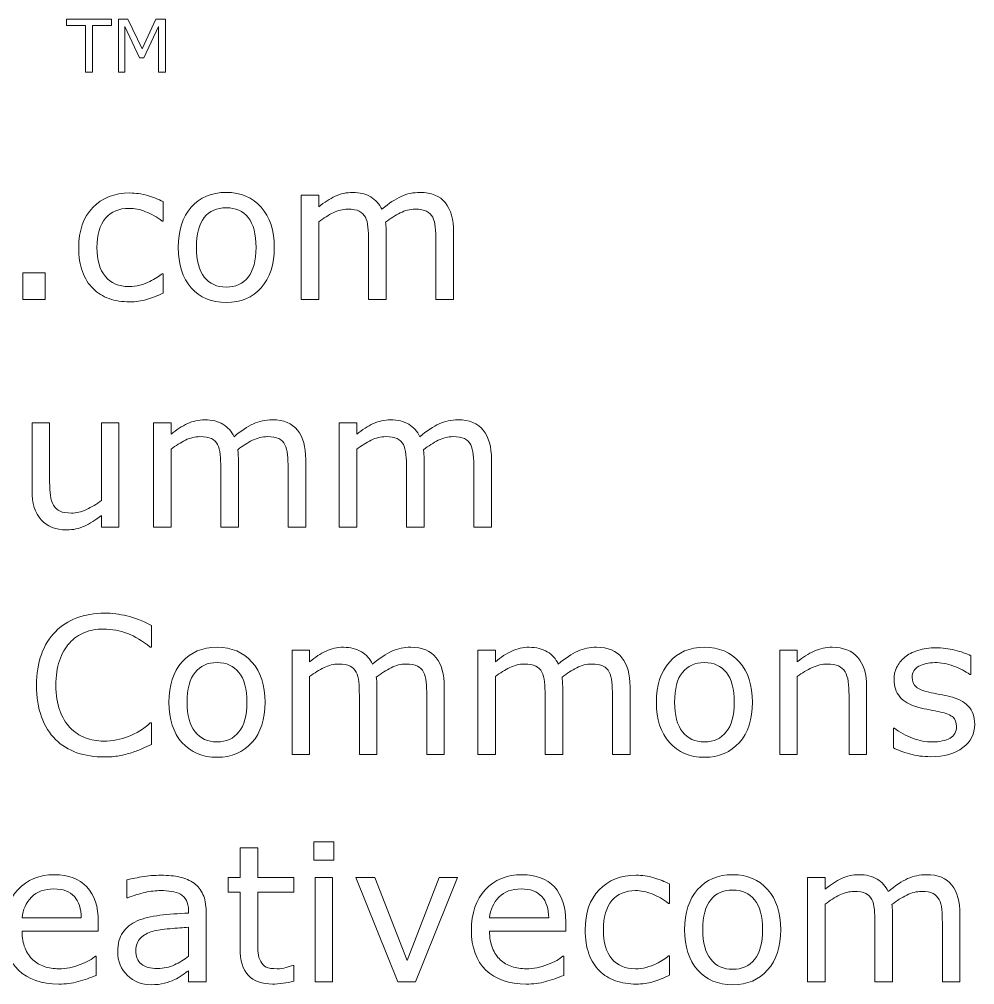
# Model space of a CAD drawing. Header units: inches. Extents: x -130 to 336, y 27 to 301.
# Drawn here: x -86.96 to -49.9, y 259.6 to 297.04 of the extents above; entities that cross this region are included whole.
import ezdxf

# ---------------------------------------------------------------- set-up
doc = ezdxf.new("R2010")
doc.units = ezdxf.units.IN
doc.header["$MEASUREMENT"] = 0
doc.layers.add('Layer 1', color=7, linetype='Continuous')

# ---------------------------------------------------------------- blocks, each defined once
blk = doc.blocks.new('block 2')
at = {"layer": 'Layer 1', "color": 7, "lineweight": 5}
for points in [[(-83.392, 296.796), (-84.125, 296.796), (-84.125, 294.988), (-84.401, 294.988), (-84.401, 296.796), (-85.134, 296.796), (-85.134, 297.039), (-83.392, 297.039), (-83.392, 296.796)], [(-81.289, 294.988), (-81.565, 294.988), (-81.565, 296.755), (-82.136, 295.551), (-82.299, 295.551), (-82.866, 296.755), (-82.866, 294.988), (-83.119, 294.988), (-83.119, 297.039), (-82.748, 297.039), (-82.201, 295.895), (-81.671, 297.039), (-81.289, 297.039), (-81.289, 294.988)], [(-85.963, 286.169), (-86.823, 286.169), (-86.823, 287.205), (-85.963, 287.205), (-85.963, 286.169)], [(-74.763, 264.429), (-75.534, 264.429), (-75.534, 265.135), (-74.763, 265.135), (-74.763, 264.429)], [(-74.807, 259.711), (-75.49, 259.711), (-75.49, 263.757), (-74.807, 263.757), (-74.807, 259.711)], [(-69.963, 263.757), (-71.599, 259.711), (-72.284, 259.711), (-73.91, 263.757), (-73.173, 263.757), (-71.918, 260.536), (-70.676, 263.757), (-69.963, 263.757)]]:
    blk.add_lwpolyline(points, dxfattribs=at)
for points, knots in [([(-81.383, 286.424), (-81.61, 286.315), (-81.825, 286.231), (-82.028, 286.171), (-82.232, 286.111), (-82.449, 286.081), (-82.677, 286.081), (-82.969, 286.081), (-83.236, 286.124), (-83.479, 286.209), (-83.723, 286.295), (-83.931, 286.424), (-84.104, 286.598), (-84.281, 286.771), (-84.417, 286.991), (-84.513, 287.256), (-84.609, 287.52), (-84.658, 287.83), (-84.658, 288.185), (-84.658, 288.845), (-84.476, 289.363), (-84.114, 289.739), (-83.751, 290.115), (-83.272, 290.303), (-82.677, 290.303), (-82.446, 290.303), (-82.219, 290.27), (-81.996, 290.206), (-81.773, 290.14), (-81.569, 290.061), (-81.383, 289.967), (-81.383, 289.967), (-81.383, 289.212), (-81.383, 289.212), (-81.383, 289.212), (-81.419, 289.212), (-81.419, 289.212), (-81.627, 289.371), (-81.84, 289.493), (-82.061, 289.579), (-82.281, 289.665), (-82.496, 289.708), (-82.706, 289.708), (-83.091, 289.708), (-83.395, 289.579), (-83.618, 289.321), (-83.841, 289.062), (-83.952, 288.684), (-83.952, 288.185), (-83.952, 287.7), (-83.843, 287.327), (-83.625, 287.067), (-83.407, 286.806), (-83.101, 286.676), (-82.706, 286.676), (-82.569, 286.676), (-82.429, 286.694), (-82.287, 286.729), (-82.145, 286.765), (-82.017, 286.811), (-81.904, 286.869), (-81.805, 286.919), (-81.712, 286.972), (-81.625, 287.028), (-81.539, 287.084), (-81.47, 287.132), (-81.419, 287.172), (-81.419, 287.172), (-81.383, 287.172), (-81.383, 287.172), (-81.383, 287.172), (-81.383, 286.424), (-81.383, 286.424)], [0, 0, 0, 0, 1, 1, 1, 2, 2, 2, 3, 3, 3, 4, 4, 4, 5, 5, 5, 6, 6, 6, 7, 7, 7, 8, 8, 8, 9, 9, 9, 10, 10, 10, 11, 11, 11, 12, 12, 12, 13, 13, 13, 14, 14, 14, 15, 15, 15, 16, 16, 16, 17, 17, 17, 18, 18, 18, 19, 19, 19, 20, 20, 20, 21, 21, 21, 22, 22, 22, 23, 23, 23, 24, 24, 24, 24]), ([(-77.072, 288.19), (-77.072, 287.531), (-77.24, 287.011), (-77.578, 286.63), (-77.915, 286.249), (-78.367, 286.059), (-78.933, 286.059), (-79.504, 286.059), (-79.958, 286.249), (-80.293, 286.63), (-80.63, 287.011), (-80.798, 287.531), (-80.798, 288.19), (-80.798, 288.849), (-80.63, 289.369), (-80.293, 289.751), (-79.958, 290.134), (-79.504, 290.325), (-78.933, 290.325), (-78.367, 290.325), (-77.915, 290.134), (-77.578, 289.751), (-77.24, 289.369), (-77.072, 288.849), (-77.072, 288.19)], [0, 0, 0, 0, 1, 1, 1, 2, 2, 2, 3, 3, 3, 4, 4, 4, 5, 5, 5, 6, 6, 6, 7, 7, 7, 8, 8, 8, 8]), ([(-70.117, 286.169), (-70.117, 286.169), (-70.8, 286.169), (-70.8, 286.169), (-70.8, 286.169), (-70.8, 288.47), (-70.8, 288.47), (-70.8, 288.644), (-70.808, 288.811), (-70.824, 288.973), (-70.839, 289.134), (-70.873, 289.264), (-70.923, 289.36), (-70.979, 289.463), (-71.059, 289.542), (-71.163, 289.595), (-71.266, 289.648), (-71.416, 289.675), (-71.611, 289.675), (-71.802, 289.675), (-71.993, 289.627), (-72.183, 289.532), (-72.374, 289.437), (-72.565, 289.315), (-72.755, 289.168), (-72.748, 289.113), (-72.742, 289.048), (-72.737, 288.974), (-72.732, 288.901), (-72.729, 288.828), (-72.729, 288.756), (-72.729, 288.756), (-72.729, 286.169), (-72.729, 286.169), (-72.729, 286.169), (-73.413, 286.169), (-73.413, 286.169), (-73.413, 286.169), (-73.413, 288.47), (-73.413, 288.47), (-73.413, 288.648), (-73.421, 288.818), (-73.437, 288.978), (-73.452, 289.139), (-73.485, 289.267), (-73.536, 289.364), (-73.592, 289.467), (-73.671, 289.545), (-73.775, 289.597), (-73.879, 289.649), (-74.029, 289.675), (-74.224, 289.675), (-74.41, 289.675), (-74.596, 289.629), (-74.783, 289.537), (-74.97, 289.446), (-75.157, 289.328), (-75.342, 289.186), (-75.342, 289.186), (-75.342, 286.169), (-75.342, 286.169), (-75.342, 286.169), (-76.026, 286.169), (-76.026, 286.169), (-76.026, 286.169), (-76.026, 290.215), (-76.026, 290.215), (-76.026, 290.215), (-75.342, 290.215), (-75.342, 290.215), (-75.342, 290.215), (-75.342, 289.766), (-75.342, 289.766), (-75.13, 289.941), (-74.918, 290.078), (-74.706, 290.177), (-74.495, 290.276), (-74.27, 290.325), (-74.031, 290.325), (-73.755, 290.325), (-73.522, 290.267), (-73.33, 290.152), (-73.137, 290.036), (-72.994, 289.876), (-72.9, 289.672), (-72.625, 289.902), (-72.373, 290.069), (-72.147, 290.172), (-71.919, 290.274), (-71.677, 290.325), (-71.418, 290.325), (-70.974, 290.325), (-70.646, 290.19), (-70.434, 289.921), (-70.223, 289.652), (-70.117, 289.276), (-70.117, 288.794), (-70.117, 288.794), (-70.117, 286.169), (-70.117, 286.169)], [0, 0, 0, 0, 1, 1, 1, 2, 2, 2, 3, 3, 3, 4, 4, 4, 5, 5, 5, 6, 6, 6, 7, 7, 7, 8, 8, 8, 9, 9, 9, 10, 10, 10, 11, 11, 11, 12, 12, 12, 13, 13, 13, 14, 14, 14, 15, 15, 15, 16, 16, 16, 17, 17, 17, 18, 18, 18, 19, 19, 19, 20, 20, 20, 21, 21, 21, 22, 22, 22, 23, 23, 23, 24, 24, 24, 25, 25, 25, 26, 26, 26, 27, 27, 27, 28, 28, 28, 29, 29, 29, 30, 30, 30, 31, 31, 31, 32, 32, 32, 33, 33, 33, 33]), ([(-77.777, 288.19), (-77.777, 288.71), (-77.879, 289.097), (-78.083, 289.35), (-78.287, 289.603), (-78.571, 289.73), (-78.933, 289.73), (-79.301, 289.73), (-79.585, 289.603), (-79.788, 289.35), (-79.991, 289.097), (-80.092, 288.71), (-80.092, 288.19), (-80.092, 287.686), (-79.99, 287.304), (-79.786, 287.044), (-79.582, 286.784), (-79.298, 286.654), (-78.933, 286.654), (-78.573, 286.654), (-78.29, 286.783), (-78.085, 287.041), (-77.88, 287.299), (-77.777, 287.682), (-77.777, 288.19)], [0, 0, 0, 0, 1, 1, 1, 2, 2, 2, 3, 3, 3, 4, 4, 4, 5, 5, 5, 6, 6, 6, 7, 7, 7, 8, 8, 8, 8]), ([(-83.096, 277.349), (-83.096, 277.349), (-83.78, 277.349), (-83.78, 277.349), (-83.78, 277.349), (-83.78, 277.8), (-83.78, 277.8), (-84.008, 277.619), (-84.227, 277.481), (-84.436, 277.384), (-84.645, 277.288), (-84.876, 277.239), (-85.128, 277.239), (-85.551, 277.239), (-85.881, 277.369), (-86.116, 277.628), (-86.352, 277.888), (-86.47, 278.269), (-86.47, 278.771), (-86.47, 278.771), (-86.47, 281.395), (-86.47, 281.395), (-86.47, 281.395), (-85.786, 281.395), (-85.786, 281.395), (-85.786, 281.395), (-85.786, 279.094), (-85.786, 279.094), (-85.786, 278.889), (-85.777, 278.714), (-85.757, 278.568), (-85.738, 278.422), (-85.697, 278.297), (-85.635, 278.194), (-85.571, 278.087), (-85.487, 278.01), (-85.383, 277.962), (-85.281, 277.914), (-85.13, 277.89), (-84.934, 277.89), (-84.759, 277.89), (-84.568, 277.935), (-84.361, 278.027), (-84.153, 278.119), (-83.96, 278.236), (-83.78, 278.378), (-83.78, 278.378), (-83.78, 281.395), (-83.78, 281.395), (-83.78, 281.395), (-83.096, 281.395), (-83.096, 281.395), (-83.096, 281.395), (-83.096, 277.349), (-83.096, 277.349)], [0, 0, 0, 0, 1, 1, 1, 2, 2, 2, 3, 3, 3, 4, 4, 4, 5, 5, 5, 6, 6, 6, 7, 7, 7, 8, 8, 8, 9, 9, 9, 10, 10, 10, 11, 11, 11, 12, 12, 12, 13, 13, 13, 14, 14, 14, 15, 15, 15, 16, 16, 16, 17, 17, 17, 18, 18, 18, 18]), ([(-75.851, 277.349), (-75.851, 277.349), (-76.534, 277.349), (-76.534, 277.349), (-76.534, 277.349), (-76.534, 279.65), (-76.534, 279.65), (-76.534, 279.824), (-76.542, 279.992), (-76.558, 280.153), (-76.573, 280.315), (-76.607, 280.444), (-76.657, 280.541), (-76.713, 280.644), (-76.793, 280.723), (-76.896, 280.776), (-77, 280.829), (-77.149, 280.855), (-77.344, 280.855), (-77.535, 280.855), (-77.726, 280.807), (-77.916, 280.712), (-78.107, 280.617), (-78.298, 280.496), (-78.488, 280.349), (-78.481, 280.293), (-78.475, 280.229), (-78.47, 280.155), (-78.465, 280.081), (-78.463, 280.009), (-78.463, 279.936), (-78.463, 279.936), (-78.463, 277.349), (-78.463, 277.349), (-78.463, 277.349), (-79.147, 277.349), (-79.147, 277.349), (-79.147, 277.349), (-79.147, 279.65), (-79.147, 279.65), (-79.147, 279.829), (-79.155, 279.998), (-79.17, 280.159), (-79.186, 280.319), (-79.219, 280.448), (-79.27, 280.544), (-79.325, 280.648), (-79.405, 280.725), (-79.509, 280.777), (-79.613, 280.829), (-79.762, 280.855), (-79.957, 280.855), (-80.143, 280.855), (-80.33, 280.809), (-80.517, 280.718), (-80.704, 280.626), (-80.89, 280.509), (-81.076, 280.367), (-81.076, 280.367), (-81.076, 277.349), (-81.076, 277.349), (-81.076, 277.349), (-81.76, 277.349), (-81.76, 277.349), (-81.76, 277.349), (-81.76, 281.395), (-81.76, 281.395), (-81.76, 281.395), (-81.076, 281.395), (-81.076, 281.395), (-81.076, 281.395), (-81.076, 280.947), (-81.076, 280.947), (-80.863, 281.122), (-80.652, 281.259), (-80.44, 281.358), (-80.229, 281.456), (-80.003, 281.506), (-79.764, 281.506), (-79.489, 281.506), (-79.255, 281.448), (-79.063, 281.332), (-78.871, 281.217), (-78.728, 281.057), (-78.634, 280.852), (-78.358, 281.083), (-78.107, 281.25), (-77.88, 281.352), (-77.653, 281.454), (-77.41, 281.506), (-77.152, 281.506), (-76.707, 281.506), (-76.379, 281.371), (-76.168, 281.102), (-75.956, 280.833), (-75.851, 280.457), (-75.851, 279.974), (-75.851, 279.974), (-75.851, 277.349), (-75.851, 277.349)], [0, 0, 0, 0, 1, 1, 1, 2, 2, 2, 3, 3, 3, 4, 4, 4, 5, 5, 5, 6, 6, 6, 7, 7, 7, 8, 8, 8, 9, 9, 9, 10, 10, 10, 11, 11, 11, 12, 12, 12, 13, 13, 13, 14, 14, 14, 15, 15, 15, 16, 16, 16, 17, 17, 17, 18, 18, 18, 19, 19, 19, 20, 20, 20, 21, 21, 21, 22, 22, 22, 23, 23, 23, 24, 24, 24, 25, 25, 25, 26, 26, 26, 27, 27, 27, 28, 28, 28, 29, 29, 29, 30, 30, 30, 31, 31, 31, 32, 32, 32, 33, 33, 33, 33]), ([(-68.645, 277.349), (-68.645, 277.349), (-69.328, 277.349), (-69.328, 277.349), (-69.328, 277.349), (-69.328, 279.65), (-69.328, 279.65), (-69.328, 279.824), (-69.336, 279.992), (-69.352, 280.153), (-69.368, 280.315), (-69.401, 280.444), (-69.451, 280.541), (-69.507, 280.644), (-69.587, 280.723), (-69.69, 280.776), (-69.794, 280.829), (-69.944, 280.855), (-70.139, 280.855), (-70.33, 280.855), (-70.52, 280.807), (-70.711, 280.712), (-70.901, 280.617), (-71.092, 280.496), (-71.282, 280.349), (-71.276, 280.293), (-71.269, 280.229), (-71.265, 280.155), (-71.26, 280.081), (-71.258, 280.009), (-71.258, 279.936), (-71.258, 279.936), (-71.258, 277.349), (-71.258, 277.349), (-71.258, 277.349), (-71.941, 277.349), (-71.941, 277.349), (-71.941, 277.349), (-71.941, 279.65), (-71.941, 279.65), (-71.941, 279.829), (-71.949, 279.998), (-71.965, 280.159), (-71.98, 280.319), (-72.014, 280.448), (-72.064, 280.544), (-72.12, 280.648), (-72.2, 280.725), (-72.303, 280.777), (-72.407, 280.829), (-72.556, 280.855), (-72.751, 280.855), (-72.937, 280.855), (-73.124, 280.809), (-73.311, 280.718), (-73.498, 280.626), (-73.684, 280.509), (-73.87, 280.367), (-73.87, 280.367), (-73.87, 277.349), (-73.87, 277.349), (-73.87, 277.349), (-74.554, 277.349), (-74.554, 277.349), (-74.554, 277.349), (-74.554, 281.395), (-74.554, 281.395), (-74.554, 281.395), (-73.87, 281.395), (-73.87, 281.395), (-73.87, 281.395), (-73.87, 280.947), (-73.87, 280.947), (-73.658, 281.122), (-73.446, 281.259), (-73.234, 281.358), (-73.023, 281.456), (-72.798, 281.506), (-72.559, 281.506), (-72.283, 281.506), (-72.049, 281.448), (-71.857, 281.332), (-71.665, 281.217), (-71.522, 281.057), (-71.428, 280.852), (-71.152, 281.083), (-70.901, 281.25), (-70.674, 281.352), (-70.447, 281.454), (-70.204, 281.506), (-69.946, 281.506), (-69.501, 281.506), (-69.173, 281.371), (-68.962, 281.102), (-68.75, 280.833), (-68.645, 280.457), (-68.645, 279.974), (-68.645, 279.974), (-68.645, 277.349), (-68.645, 277.349)], [0, 0, 0, 0, 1, 1, 1, 2, 2, 2, 3, 3, 3, 4, 4, 4, 5, 5, 5, 6, 6, 6, 7, 7, 7, 8, 8, 8, 9, 9, 9, 10, 10, 10, 11, 11, 11, 12, 12, 12, 13, 13, 13, 14, 14, 14, 15, 15, 15, 16, 16, 16, 17, 17, 17, 18, 18, 18, 19, 19, 19, 20, 20, 20, 21, 21, 21, 22, 22, 22, 23, 23, 23, 24, 24, 24, 25, 25, 25, 26, 26, 26, 27, 27, 27, 28, 28, 28, 29, 29, 29, 30, 30, 30, 31, 31, 31, 32, 32, 32, 33, 33, 33, 33]), ([(-81.831, 268.918), (-81.964, 268.86), (-82.084, 268.806), (-82.19, 268.755), (-82.298, 268.705), (-82.438, 268.652), (-82.612, 268.597), (-82.759, 268.551), (-82.919, 268.512), (-83.091, 268.479), (-83.263, 268.447), (-83.453, 268.431), (-83.66, 268.431), (-84.051, 268.431), (-84.406, 268.486), (-84.725, 268.595), (-85.044, 268.705), (-85.322, 268.877), (-85.558, 269.111), (-85.79, 269.339), (-85.97, 269.63), (-86.101, 269.984), (-86.231, 270.337), (-86.296, 270.747), (-86.296, 271.215), (-86.296, 271.658), (-86.233, 272.054), (-86.108, 272.404), (-85.983, 272.753), (-85.801, 273.049), (-85.565, 273.289), (-85.336, 273.523), (-85.06, 273.701), (-84.736, 273.825), (-84.412, 273.947), (-84.052, 274.009), (-83.657, 274.009), (-83.367, 274.009), (-83.078, 273.974), (-82.79, 273.904), (-82.502, 273.834), (-82.183, 273.711), (-81.831, 273.535), (-81.831, 273.535), (-81.831, 272.686), (-81.831, 272.686), (-81.831, 272.686), (-81.885, 272.686), (-81.885, 272.686), (-82.181, 272.932), (-82.475, 273.111), (-82.766, 273.223), (-83.057, 273.336), (-83.369, 273.392), (-83.701, 273.392), (-83.974, 273.392), (-84.218, 273.348), (-84.436, 273.26), (-84.654, 273.172), (-84.848, 273.036), (-85.019, 272.85), (-85.185, 272.67), (-85.314, 272.442), (-85.407, 272.166), (-85.5, 271.89), (-85.546, 271.572), (-85.546, 271.211), (-85.546, 270.833), (-85.495, 270.508), (-85.393, 270.236), (-85.29, 269.964), (-85.159, 269.742), (-84.997, 269.571), (-84.829, 269.394), (-84.632, 269.262), (-84.407, 269.176), (-84.182, 269.091), (-83.945, 269.048), (-83.694, 269.048), (-83.35, 269.048), (-83.027, 269.107), (-82.726, 269.225), (-82.425, 269.342), (-82.144, 269.518), (-81.882, 269.754), (-81.882, 269.754), (-81.831, 269.754), (-81.831, 269.754), (-81.831, 269.754), (-81.831, 268.918), (-81.831, 268.918)], [0, 0, 0, 0, 1, 1, 1, 2, 2, 2, 3, 3, 3, 4, 4, 4, 5, 5, 5, 6, 6, 6, 7, 7, 7, 8, 8, 8, 9, 9, 9, 10, 10, 10, 11, 11, 11, 12, 12, 12, 13, 13, 13, 14, 14, 14, 15, 15, 15, 16, 16, 16, 17, 17, 17, 18, 18, 18, 19, 19, 19, 20, 20, 20, 21, 21, 21, 22, 22, 22, 23, 23, 23, 24, 24, 24, 25, 25, 25, 26, 26, 26, 27, 27, 27, 28, 28, 28, 29, 29, 29, 30, 30, 30, 30]), ([(-77.43, 270.551), (-77.43, 269.893), (-77.599, 269.372), (-77.936, 268.991), (-78.273, 268.61), (-78.725, 268.42), (-79.291, 268.42), (-79.862, 268.42), (-80.316, 268.61), (-80.652, 268.991), (-80.988, 269.372), (-81.156, 269.893), (-81.156, 270.551), (-81.156, 271.21), (-80.988, 271.73), (-80.652, 272.113), (-80.316, 272.495), (-79.862, 272.686), (-79.291, 272.686), (-78.725, 272.686), (-78.273, 272.495), (-77.936, 272.113), (-77.599, 271.73), (-77.43, 271.21), (-77.43, 270.551)], [0, 0, 0, 0, 1, 1, 1, 2, 2, 2, 3, 3, 3, 4, 4, 4, 5, 5, 5, 6, 6, 6, 7, 7, 7, 8, 8, 8, 8]), ([(-70.475, 268.53), (-70.475, 268.53), (-71.158, 268.53), (-71.158, 268.53), (-71.158, 268.53), (-71.158, 270.831), (-71.158, 270.831), (-71.158, 271.005), (-71.167, 271.172), (-71.182, 271.334), (-71.198, 271.495), (-71.231, 271.625), (-71.282, 271.721), (-71.337, 271.825), (-71.417, 271.903), (-71.521, 271.956), (-71.624, 272.009), (-71.774, 272.036), (-71.969, 272.036), (-72.16, 272.036), (-72.35, 271.988), (-72.541, 271.893), (-72.732, 271.798), (-72.922, 271.676), (-73.113, 271.529), (-73.106, 271.474), (-73.1, 271.409), (-73.095, 271.335), (-73.09, 271.262), (-73.088, 271.189), (-73.088, 271.117), (-73.088, 271.117), (-73.088, 268.53), (-73.088, 268.53), (-73.088, 268.53), (-73.771, 268.53), (-73.771, 268.53), (-73.771, 268.53), (-73.771, 270.831), (-73.771, 270.831), (-73.771, 271.009), (-73.779, 271.179), (-73.795, 271.34), (-73.81, 271.5), (-73.844, 271.628), (-73.895, 271.725), (-73.95, 271.828), (-74.03, 271.906), (-74.134, 271.958), (-74.237, 272.01), (-74.387, 272.036), (-74.582, 272.036), (-74.768, 272.036), (-74.954, 271.99), (-75.142, 271.898), (-75.328, 271.807), (-75.515, 271.69), (-75.7, 271.548), (-75.7, 271.548), (-75.7, 268.53), (-75.7, 268.53), (-75.7, 268.53), (-76.384, 268.53), (-76.384, 268.53), (-76.384, 268.53), (-76.384, 272.576), (-76.384, 272.576), (-76.384, 272.576), (-75.7, 272.576), (-75.7, 272.576), (-75.7, 272.576), (-75.7, 272.127), (-75.7, 272.127), (-75.488, 272.302), (-75.276, 272.44), (-75.064, 272.538), (-74.853, 272.637), (-74.628, 272.686), (-74.389, 272.686), (-74.114, 272.686), (-73.879, 272.628), (-73.688, 272.513), (-73.496, 272.397), (-73.352, 272.237), (-73.258, 272.033), (-72.983, 272.263), (-72.731, 272.43), (-72.505, 272.533), (-72.277, 272.635), (-72.035, 272.686), (-71.776, 272.686), (-71.331, 272.686), (-71.003, 272.551), (-70.792, 272.282), (-70.581, 272.013), (-70.475, 271.638), (-70.475, 271.155), (-70.475, 271.155), (-70.475, 268.53), (-70.475, 268.53)], [0, 0, 0, 0, 1, 1, 1, 2, 2, 2, 3, 3, 3, 4, 4, 4, 5, 5, 5, 6, 6, 6, 7, 7, 7, 8, 8, 8, 9, 9, 9, 10, 10, 10, 11, 11, 11, 12, 12, 12, 13, 13, 13, 14, 14, 14, 15, 15, 15, 16, 16, 16, 17, 17, 17, 18, 18, 18, 19, 19, 19, 20, 20, 20, 21, 21, 21, 22, 22, 22, 23, 23, 23, 24, 24, 24, 25, 25, 25, 26, 26, 26, 27, 27, 27, 28, 28, 28, 29, 29, 29, 30, 30, 30, 31, 31, 31, 32, 32, 32, 33, 33, 33, 33]), ([(-63.269, 268.53), (-63.269, 268.53), (-63.953, 268.53), (-63.953, 268.53), (-63.953, 268.53), (-63.953, 270.831), (-63.953, 270.831), (-63.953, 271.005), (-63.961, 271.172), (-63.976, 271.334), (-63.992, 271.495), (-64.025, 271.625), (-64.076, 271.721), (-64.131, 271.825), (-64.211, 271.903), (-64.315, 271.956), (-64.418, 272.009), (-64.568, 272.036), (-64.764, 272.036), (-64.955, 272.036), (-65.145, 271.988), (-65.336, 271.893), (-65.526, 271.798), (-65.717, 271.676), (-65.907, 271.529), (-65.9, 271.474), (-65.894, 271.409), (-65.89, 271.335), (-65.885, 271.262), (-65.882, 271.189), (-65.882, 271.117), (-65.882, 271.117), (-65.882, 268.53), (-65.882, 268.53), (-65.882, 268.53), (-66.565, 268.53), (-66.565, 268.53), (-66.565, 268.53), (-66.565, 270.831), (-66.565, 270.831), (-66.565, 271.009), (-66.574, 271.179), (-66.589, 271.34), (-66.605, 271.5), (-66.638, 271.628), (-66.689, 271.725), (-66.744, 271.828), (-66.824, 271.906), (-66.928, 271.958), (-67.031, 272.01), (-67.181, 272.036), (-67.376, 272.036), (-67.562, 272.036), (-67.748, 271.99), (-67.936, 271.898), (-68.123, 271.807), (-68.309, 271.69), (-68.495, 271.548), (-68.495, 271.548), (-68.495, 268.53), (-68.495, 268.53), (-68.495, 268.53), (-69.178, 268.53), (-69.178, 268.53), (-69.178, 268.53), (-69.178, 272.576), (-69.178, 272.576), (-69.178, 272.576), (-68.495, 272.576), (-68.495, 272.576), (-68.495, 272.576), (-68.495, 272.127), (-68.495, 272.127), (-68.282, 272.302), (-68.07, 272.44), (-67.859, 272.538), (-67.647, 272.637), (-67.422, 272.686), (-67.183, 272.686), (-66.908, 272.686), (-66.674, 272.628), (-66.482, 272.513), (-66.29, 272.397), (-66.147, 272.237), (-66.052, 272.033), (-65.777, 272.263), (-65.526, 272.43), (-65.299, 272.533), (-65.072, 272.635), (-64.829, 272.686), (-64.57, 272.686), (-64.126, 272.686), (-63.798, 272.551), (-63.586, 272.282), (-63.375, 272.013), (-63.269, 271.638), (-63.269, 271.155), (-63.269, 271.155), (-63.269, 268.53), (-63.269, 268.53)], [0, 0, 0, 0, 1, 1, 1, 2, 2, 2, 3, 3, 3, 4, 4, 4, 5, 5, 5, 6, 6, 6, 7, 7, 7, 8, 8, 8, 9, 9, 9, 10, 10, 10, 11, 11, 11, 12, 12, 12, 13, 13, 13, 14, 14, 14, 15, 15, 15, 16, 16, 16, 17, 17, 17, 18, 18, 18, 19, 19, 19, 20, 20, 20, 21, 21, 21, 22, 22, 22, 23, 23, 23, 24, 24, 24, 25, 25, 25, 26, 26, 26, 27, 27, 27, 28, 28, 28, 29, 29, 29, 30, 30, 30, 31, 31, 31, 32, 32, 32, 33, 33, 33, 33]), ([(-58.522, 270.551), (-58.522, 269.893), (-58.691, 269.372), (-59.028, 268.991), (-59.365, 268.61), (-59.817, 268.42), (-60.384, 268.42), (-60.954, 268.42), (-61.408, 268.61), (-61.744, 268.991), (-62.08, 269.372), (-62.248, 269.893), (-62.248, 270.551), (-62.248, 271.21), (-62.08, 271.73), (-61.744, 272.113), (-61.408, 272.495), (-60.954, 272.686), (-60.384, 272.686), (-59.817, 272.686), (-59.365, 272.495), (-59.028, 272.113), (-58.691, 271.73), (-58.522, 271.21), (-58.522, 270.551)], [0, 0, 0, 0, 1, 1, 1, 2, 2, 2, 3, 3, 3, 4, 4, 4, 5, 5, 5, 6, 6, 6, 7, 7, 7, 8, 8, 8, 8]), ([(-54.091, 268.53), (-54.091, 268.53), (-54.775, 268.53), (-54.775, 268.53), (-54.775, 268.53), (-54.775, 270.831), (-54.775, 270.831), (-54.775, 271.017), (-54.786, 271.191), (-54.807, 271.354), (-54.829, 271.517), (-54.869, 271.644), (-54.927, 271.736), (-54.986, 271.837), (-55.073, 271.912), (-55.185, 271.962), (-55.298, 272.011), (-55.444, 272.036), (-55.624, 272.036), (-55.808, 272.036), (-56.001, 271.99), (-56.203, 271.898), (-56.404, 271.807), (-56.597, 271.69), (-56.781, 271.548), (-56.781, 271.548), (-56.781, 268.53), (-56.781, 268.53), (-56.781, 268.53), (-57.465, 268.53), (-57.465, 268.53), (-57.465, 268.53), (-57.465, 272.576), (-57.465, 272.576), (-57.465, 272.576), (-56.781, 272.576), (-56.781, 272.576), (-56.781, 272.576), (-56.781, 272.125), (-56.781, 272.125), (-56.57, 272.301), (-56.351, 272.438), (-56.125, 272.538), (-55.899, 272.637), (-55.667, 272.686), (-55.43, 272.686), (-54.994, 272.686), (-54.663, 272.555), (-54.435, 272.292), (-54.206, 272.029), (-54.091, 271.65), (-54.091, 271.155), (-54.091, 271.155), (-54.091, 268.53), (-54.091, 268.53)], [0, 0, 0, 0, 1, 1, 1, 2, 2, 2, 3, 3, 3, 4, 4, 4, 5, 5, 5, 6, 6, 6, 7, 7, 7, 8, 8, 8, 9, 9, 9, 10, 10, 10, 11, 11, 11, 12, 12, 12, 13, 13, 13, 14, 14, 14, 15, 15, 15, 16, 16, 16, 17, 17, 17, 18, 18, 18, 18]), ([(-49.899, 269.7), (-49.899, 269.332), (-50.052, 269.031), (-50.357, 268.795), (-50.662, 268.559), (-51.077, 268.442), (-51.604, 268.442), (-51.903, 268.442), (-52.177, 268.477), (-52.426, 268.548), (-52.676, 268.619), (-52.884, 268.697), (-53.052, 268.782), (-53.052, 268.782), (-53.052, 269.544), (-53.052, 269.544), (-53.052, 269.544), (-53.017, 269.544), (-53.017, 269.544), (-52.804, 269.382), (-52.567, 269.254), (-52.306, 269.158), (-52.044, 269.063), (-51.794, 269.015), (-51.554, 269.015), (-51.257, 269.015), (-51.025, 269.063), (-50.857, 269.159), (-50.689, 269.255), (-50.605, 269.407), (-50.605, 269.614), (-50.605, 269.772), (-50.65, 269.893), (-50.741, 269.974), (-50.832, 270.056), (-51.007, 270.125), (-51.265, 270.183), (-51.361, 270.205), (-51.486, 270.23), (-51.641, 270.259), (-51.795, 270.288), (-51.935, 270.319), (-52.062, 270.353), (-52.414, 270.447), (-52.663, 270.584), (-52.81, 270.766), (-52.957, 270.947), (-53.03, 271.17), (-53.03, 271.435), (-53.03, 271.6), (-52.997, 271.756), (-52.928, 271.903), (-52.859, 272.05), (-52.755, 272.181), (-52.615, 272.297), (-52.481, 272.41), (-52.309, 272.499), (-52.1, 272.565), (-51.892, 272.631), (-51.659, 272.664), (-51.402, 272.664), (-51.16, 272.664), (-50.917, 272.634), (-50.67, 272.575), (-50.423, 272.516), (-50.218, 272.443), (-50.054, 272.359), (-50.054, 272.359), (-50.054, 271.628), (-50.054, 271.628), (-50.054, 271.628), (-50.09, 271.628), (-50.09, 271.628), (-50.263, 271.758), (-50.472, 271.867), (-50.719, 271.957), (-50.965, 272.046), (-51.208, 272.091), (-51.445, 272.091), (-51.692, 272.091), (-51.9, 272.043), (-52.07, 271.949), (-52.24, 271.854), (-52.325, 271.712), (-52.325, 271.525), (-52.325, 271.359), (-52.274, 271.234), (-52.17, 271.15), (-52.071, 271.065), (-51.908, 270.997), (-51.683, 270.944), (-51.559, 270.915), (-51.419, 270.886), (-51.265, 270.858), (-51.111, 270.829), (-50.982, 270.802), (-50.879, 270.778), (-50.566, 270.706), (-50.325, 270.582), (-50.154, 270.407), (-49.985, 270.229), (-49.899, 269.993), (-49.899, 269.7)], [0, 0, 0, 0, 1, 1, 1, 2, 2, 2, 3, 3, 3, 4, 4, 4, 5, 5, 5, 6, 6, 6, 7, 7, 7, 8, 8, 8, 9, 9, 9, 10, 10, 10, 11, 11, 11, 12, 12, 12, 13, 13, 13, 14, 14, 14, 15, 15, 15, 16, 16, 16, 17, 17, 17, 18, 18, 18, 19, 19, 19, 20, 20, 20, 21, 21, 21, 22, 22, 22, 23, 23, 23, 24, 24, 24, 25, 25, 25, 26, 26, 26, 27, 27, 27, 28, 28, 28, 29, 29, 29, 30, 30, 30, 31, 31, 31, 32, 32, 32, 33, 33, 33, 34, 34, 34, 34]), ([(-78.135, 270.551), (-78.135, 271.071), (-78.237, 271.458), (-78.441, 271.711), (-78.645, 271.964), (-78.929, 272.091), (-79.291, 272.091), (-79.658, 272.091), (-79.943, 271.964), (-80.146, 271.711), (-80.349, 271.458), (-80.451, 271.071), (-80.451, 270.551), (-80.451, 270.048), (-80.349, 269.666), (-80.145, 269.405), (-79.941, 269.145), (-79.656, 269.015), (-79.291, 269.015), (-78.931, 269.015), (-78.649, 269.144), (-78.443, 269.402), (-78.238, 269.66), (-78.135, 270.043), (-78.135, 270.551)], [0, 0, 0, 0, 1, 1, 1, 2, 2, 2, 3, 3, 3, 4, 4, 4, 5, 5, 5, 6, 6, 6, 7, 7, 7, 8, 8, 8, 8]), ([(-59.227, 270.551), (-59.227, 271.071), (-59.329, 271.458), (-59.533, 271.711), (-59.737, 271.964), (-60.021, 272.091), (-60.384, 272.091), (-60.751, 272.091), (-61.035, 271.964), (-61.239, 271.711), (-61.441, 271.458), (-61.542, 271.071), (-61.542, 270.551), (-61.542, 270.048), (-61.441, 269.666), (-61.237, 269.405), (-61.033, 269.145), (-60.748, 269.015), (-60.384, 269.015), (-60.023, 269.015), (-59.741, 269.144), (-59.535, 269.402), (-59.33, 269.66), (-59.227, 270.043), (-59.227, 270.551)], [0, 0, 0, 0, 1, 1, 1, 2, 2, 2, 3, 3, 3, 4, 4, 4, 5, 5, 5, 6, 6, 6, 7, 7, 7, 8, 8, 8, 8]), ([(-76.315, 259.738), (-76.443, 259.704), (-76.582, 259.676), (-76.733, 259.655), (-76.884, 259.633), (-77.018, 259.622), (-77.136, 259.622), (-77.548, 259.622), (-77.862, 259.734), (-78.077, 259.956), (-78.291, 260.179), (-78.399, 260.536), (-78.399, 261.027), (-78.399, 261.027), (-78.399, 263.183), (-78.399, 263.183), (-78.399, 263.183), (-78.862, 263.183), (-78.862, 263.183), (-78.862, 263.183), (-78.862, 263.757), (-78.862, 263.757), (-78.862, 263.757), (-78.399, 263.757), (-78.399, 263.757), (-78.399, 263.757), (-78.399, 264.914), (-78.399, 264.914), (-78.399, 264.914), (-77.715, 264.914), (-77.715, 264.914), (-77.715, 264.914), (-77.715, 263.757), (-77.715, 263.757), (-77.715, 263.757), (-76.315, 263.757), (-76.315, 263.757), (-76.315, 263.757), (-76.315, 263.183), (-76.315, 263.183), (-76.315, 263.183), (-77.715, 263.183), (-77.715, 263.183), (-77.715, 263.183), (-77.715, 261.334), (-77.715, 261.334), (-77.715, 261.12), (-77.71, 260.954), (-77.701, 260.834), (-77.691, 260.714), (-77.657, 260.602), (-77.599, 260.498), (-77.547, 260.401), (-77.474, 260.33), (-77.382, 260.285), (-77.289, 260.24), (-77.147, 260.218), (-76.957, 260.218), (-76.847, 260.218), (-76.731, 260.234), (-76.611, 260.267), (-76.491, 260.3), (-76.404, 260.328), (-76.351, 260.35), (-76.351, 260.35), (-76.315, 260.35), (-76.315, 260.35), (-76.315, 260.35), (-76.315, 259.738), (-76.315, 259.738)], [0, 0, 0, 0, 1, 1, 1, 2, 2, 2, 3, 3, 3, 4, 4, 4, 5, 5, 5, 6, 6, 6, 7, 7, 7, 8, 8, 8, 9, 9, 9, 10, 10, 10, 11, 11, 11, 12, 12, 12, 13, 13, 13, 14, 14, 14, 15, 15, 15, 16, 16, 16, 17, 17, 17, 18, 18, 18, 19, 19, 19, 20, 20, 20, 21, 21, 21, 22, 22, 22, 23, 23, 23, 23]), ([(-83.898, 261.673), (-83.898, 261.673), (-86.853, 261.673), (-86.853, 261.673), (-86.853, 261.424), (-86.816, 261.206), (-86.742, 261.021), (-86.668, 260.836), (-86.566, 260.685), (-86.437, 260.566), (-86.312, 260.45), (-86.164, 260.363), (-85.993, 260.305), (-85.821, 260.247), (-85.633, 260.218), (-85.427, 260.218), (-85.154, 260.218), (-84.88, 260.272), (-84.603, 260.381), (-84.326, 260.49), (-84.129, 260.597), (-84.012, 260.703), (-84.012, 260.703), (-83.976, 260.703), (-83.976, 260.703), (-83.976, 260.703), (-83.976, 259.962), (-83.976, 259.962), (-84.204, 259.866), (-84.438, 259.785), (-84.676, 259.72), (-84.915, 259.655), (-85.166, 259.622), (-85.428, 259.622), (-86.097, 259.622), (-86.62, 259.804), (-86.996, 260.166), (-87.371, 260.529), (-87.558, 261.044), (-87.558, 261.712), (-87.558, 262.373), (-87.379, 262.897), (-87.019, 263.285), (-86.659, 263.673), (-86.186, 263.867), (-85.599, 263.867), (-85.055, 263.867), (-84.636, 263.708), (-84.341, 263.391), (-84.046, 263.074), (-83.898, 262.624), (-83.898, 262.041), (-83.898, 262.041), (-83.898, 261.673), (-83.898, 261.673)], [0, 0, 0, 0, 1, 1, 1, 2, 2, 2, 3, 3, 3, 4, 4, 4, 5, 5, 5, 6, 6, 6, 7, 7, 7, 8, 8, 8, 9, 9, 9, 10, 10, 10, 11, 11, 11, 12, 12, 12, 13, 13, 13, 14, 14, 14, 15, 15, 15, 16, 16, 16, 17, 17, 17, 18, 18, 18, 18]), ([(-79.717, 259.711), (-79.717, 259.711), (-80.4, 259.711), (-80.4, 259.711), (-80.4, 259.711), (-80.4, 260.142), (-80.4, 260.142), (-80.461, 260.101), (-80.542, 260.044), (-80.643, 259.971), (-80.745, 259.897), (-80.845, 259.839), (-80.941, 259.796), (-81.054, 259.74), (-81.184, 259.694), (-81.33, 259.657), (-81.477, 259.619), (-81.648, 259.6), (-81.845, 259.6), (-82.208, 259.6), (-82.515, 259.721), (-82.767, 259.962), (-83.019, 260.202), (-83.145, 260.51), (-83.145, 260.883), (-83.145, 261.189), (-83.08, 261.436), (-82.949, 261.625), (-82.818, 261.815), (-82.631, 261.963), (-82.389, 262.072), (-82.144, 262.18), (-81.85, 262.253), (-81.507, 262.292), (-81.163, 262.33), (-80.794, 262.359), (-80.4, 262.378), (-80.4, 262.378), (-80.4, 262.484), (-80.4, 262.484), (-80.4, 262.639), (-80.428, 262.767), (-80.482, 262.868), (-80.536, 262.97), (-80.613, 263.05), (-80.714, 263.108), (-80.811, 263.164), (-80.926, 263.201), (-81.061, 263.22), (-81.195, 263.239), (-81.336, 263.249), (-81.483, 263.249), (-81.661, 263.249), (-81.86, 263.226), (-82.079, 263.179), (-82.297, 263.131), (-82.524, 263.063), (-82.757, 262.974), (-82.757, 262.974), (-82.793, 262.974), (-82.793, 262.974), (-82.793, 262.974), (-82.793, 263.661), (-82.793, 263.661), (-82.66, 263.697), (-82.469, 263.737), (-82.217, 263.78), (-81.966, 263.823), (-81.719, 263.845), (-81.476, 263.845), (-81.191, 263.845), (-80.943, 263.821), (-80.732, 263.774), (-80.521, 263.727), (-80.338, 263.647), (-80.184, 263.534), (-80.032, 263.423), (-79.916, 263.28), (-79.837, 263.104), (-79.757, 262.928), (-79.717, 262.71), (-79.717, 262.45), (-79.717, 262.45), (-79.717, 259.711), (-79.717, 259.711)], [0, 0, 0, 0, 1, 1, 1, 2, 2, 2, 3, 3, 3, 4, 4, 4, 5, 5, 5, 6, 6, 6, 7, 7, 7, 8, 8, 8, 9, 9, 9, 10, 10, 10, 11, 11, 11, 12, 12, 12, 13, 13, 13, 14, 14, 14, 15, 15, 15, 16, 16, 16, 17, 17, 17, 18, 18, 18, 19, 19, 19, 20, 20, 20, 21, 21, 21, 22, 22, 22, 23, 23, 23, 24, 24, 24, 25, 25, 25, 26, 26, 26, 27, 27, 27, 28, 28, 28, 28]), ([(-65.765, 261.673), (-65.765, 261.673), (-68.719, 261.673), (-68.719, 261.673), (-68.719, 261.424), (-68.682, 261.206), (-68.608, 261.021), (-68.534, 260.836), (-68.432, 260.685), (-68.302, 260.566), (-68.178, 260.45), (-68.03, 260.363), (-67.859, 260.305), (-67.688, 260.247), (-67.499, 260.218), (-67.293, 260.218), (-67.02, 260.218), (-66.745, 260.272), (-66.469, 260.381), (-66.192, 260.49), (-65.996, 260.597), (-65.878, 260.703), (-65.878, 260.703), (-65.842, 260.703), (-65.842, 260.703), (-65.842, 260.703), (-65.842, 259.962), (-65.842, 259.962), (-66.071, 259.866), (-66.304, 259.785), (-66.543, 259.72), (-66.781, 259.655), (-67.032, 259.622), (-67.294, 259.622), (-67.963, 259.622), (-68.486, 259.804), (-68.861, 260.166), (-69.237, 260.529), (-69.425, 261.044), (-69.425, 261.712), (-69.425, 262.373), (-69.245, 262.897), (-68.885, 263.285), (-68.526, 263.673), (-68.052, 263.867), (-67.465, 263.867), (-66.921, 263.867), (-66.502, 263.708), (-66.207, 263.391), (-65.912, 263.074), (-65.765, 262.624), (-65.765, 262.041), (-65.765, 262.041), (-65.765, 261.673), (-65.765, 261.673)], [0, 0, 0, 0, 1, 1, 1, 2, 2, 2, 3, 3, 3, 4, 4, 4, 5, 5, 5, 6, 6, 6, 7, 7, 7, 8, 8, 8, 9, 9, 9, 10, 10, 10, 11, 11, 11, 12, 12, 12, 13, 13, 13, 14, 14, 14, 15, 15, 15, 16, 16, 16, 17, 17, 17, 18, 18, 18, 18]), ([(-61.737, 259.966), (-61.964, 259.857), (-62.179, 259.773), (-62.382, 259.713), (-62.586, 259.652), (-62.803, 259.622), (-63.031, 259.622), (-63.323, 259.622), (-63.59, 259.665), (-63.833, 259.751), (-64.077, 259.836), (-64.285, 259.966), (-64.459, 260.14), (-64.635, 260.313), (-64.771, 260.532), (-64.867, 260.797), (-64.963, 261.062), (-65.012, 261.372), (-65.012, 261.726), (-65.012, 262.386), (-64.83, 262.905), (-64.468, 263.281), (-64.106, 263.657), (-63.627, 263.845), (-63.031, 263.845), (-62.8, 263.845), (-62.573, 263.812), (-62.35, 263.747), (-62.127, 263.682), (-61.923, 263.603), (-61.737, 263.509), (-61.737, 263.509), (-61.737, 262.753), (-61.737, 262.753), (-61.737, 262.753), (-61.774, 262.753), (-61.774, 262.753), (-61.981, 262.913), (-62.194, 263.035), (-62.415, 263.121), (-62.635, 263.206), (-62.85, 263.249), (-63.06, 263.249), (-63.446, 263.249), (-63.749, 263.12), (-63.972, 262.863), (-64.195, 262.604), (-64.306, 262.226), (-64.306, 261.726), (-64.306, 261.241), (-64.197, 260.869), (-63.98, 260.608), (-63.761, 260.348), (-63.455, 260.218), (-63.06, 260.218), (-62.923, 260.218), (-62.783, 260.235), (-62.641, 260.271), (-62.499, 260.307), (-62.371, 260.353), (-62.258, 260.41), (-62.159, 260.461), (-62.066, 260.513), (-61.979, 260.569), (-61.893, 260.625), (-61.824, 260.673), (-61.774, 260.714), (-61.774, 260.714), (-61.737, 260.714), (-61.737, 260.714), (-61.737, 260.714), (-61.737, 259.966), (-61.737, 259.966)], [0, 0, 0, 0, 1, 1, 1, 2, 2, 2, 3, 3, 3, 4, 4, 4, 5, 5, 5, 6, 6, 6, 7, 7, 7, 8, 8, 8, 9, 9, 9, 10, 10, 10, 11, 11, 11, 12, 12, 12, 13, 13, 13, 14, 14, 14, 15, 15, 15, 16, 16, 16, 17, 17, 17, 18, 18, 18, 19, 19, 19, 20, 20, 20, 21, 21, 21, 22, 22, 22, 23, 23, 23, 24, 24, 24, 24]), ([(-57.426, 261.732), (-57.426, 261.073), (-57.594, 260.553), (-57.932, 260.172), (-58.269, 259.791), (-58.721, 259.6), (-59.287, 259.6), (-59.859, 259.6), (-60.312, 259.791), (-60.648, 260.172), (-60.984, 260.553), (-61.152, 261.073), (-61.152, 261.732), (-61.152, 262.391), (-60.984, 262.911), (-60.648, 263.293), (-60.312, 263.676), (-59.859, 263.867), (-59.287, 263.867), (-58.721, 263.867), (-58.269, 263.676), (-57.932, 263.293), (-57.594, 262.911), (-57.426, 262.391), (-57.426, 261.732)], [0, 0, 0, 0, 1, 1, 1, 2, 2, 2, 3, 3, 3, 4, 4, 4, 5, 5, 5, 6, 6, 6, 7, 7, 7, 8, 8, 8, 8]), ([(-50.471, 259.711), (-50.471, 259.711), (-51.155, 259.711), (-51.155, 259.711), (-51.155, 259.711), (-51.155, 262.012), (-51.155, 262.012), (-51.155, 262.185), (-51.162, 262.353), (-51.178, 262.515), (-51.194, 262.676), (-51.227, 262.805), (-51.277, 262.902), (-51.333, 263.005), (-51.413, 263.084), (-51.517, 263.137), (-51.621, 263.19), (-51.77, 263.216), (-51.965, 263.216), (-52.156, 263.216), (-52.347, 263.168), (-52.537, 263.073), (-52.728, 262.978), (-52.919, 262.857), (-53.109, 262.71), (-53.102, 262.654), (-53.096, 262.59), (-53.091, 262.516), (-53.086, 262.443), (-53.084, 262.37), (-53.084, 262.298), (-53.084, 262.298), (-53.084, 259.711), (-53.084, 259.711), (-53.084, 259.711), (-53.768, 259.711), (-53.768, 259.711), (-53.768, 259.711), (-53.768, 262.012), (-53.768, 262.012), (-53.768, 262.19), (-53.775, 262.36), (-53.791, 262.52), (-53.807, 262.68), (-53.84, 262.809), (-53.89, 262.905), (-53.946, 263.009), (-54.026, 263.086), (-54.129, 263.138), (-54.233, 263.19), (-54.383, 263.216), (-54.578, 263.216), (-54.764, 263.216), (-54.951, 263.17), (-55.137, 263.079), (-55.325, 262.987), (-55.511, 262.87), (-55.697, 262.728), (-55.697, 262.728), (-55.697, 259.711), (-55.697, 259.711), (-55.697, 259.711), (-56.38, 259.711), (-56.38, 259.711), (-56.38, 259.711), (-56.38, 263.757), (-56.38, 263.757), (-56.38, 263.757), (-55.697, 263.757), (-55.697, 263.757), (-55.697, 263.757), (-55.697, 263.308), (-55.697, 263.308), (-55.484, 263.483), (-55.272, 263.62), (-55.061, 263.719), (-54.849, 263.817), (-54.624, 263.867), (-54.385, 263.867), (-54.109, 263.867), (-53.876, 263.809), (-53.684, 263.693), (-53.491, 263.578), (-53.349, 263.418), (-53.254, 263.213), (-52.979, 263.444), (-52.728, 263.611), (-52.5, 263.713), (-52.274, 263.815), (-52.031, 263.867), (-51.772, 263.867), (-51.328, 263.867), (-51, 263.732), (-50.788, 263.463), (-50.577, 263.194), (-50.471, 262.818), (-50.471, 262.335), (-50.471, 262.335), (-50.471, 259.711), (-50.471, 259.711)], [0, 0, 0, 0, 1, 1, 1, 2, 2, 2, 3, 3, 3, 4, 4, 4, 5, 5, 5, 6, 6, 6, 7, 7, 7, 8, 8, 8, 9, 9, 9, 10, 10, 10, 11, 11, 11, 12, 12, 12, 13, 13, 13, 14, 14, 14, 15, 15, 15, 16, 16, 16, 17, 17, 17, 18, 18, 18, 19, 19, 19, 20, 20, 20, 21, 21, 21, 22, 22, 22, 23, 23, 23, 24, 24, 24, 25, 25, 25, 26, 26, 26, 27, 27, 27, 28, 28, 28, 29, 29, 29, 30, 30, 30, 31, 31, 31, 32, 32, 32, 33, 33, 33, 33]), ([(-84.56, 262.191), (-84.563, 262.549), (-84.652, 262.826), (-84.827, 263.022), (-85.003, 263.217), (-85.27, 263.316), (-85.628, 263.316), (-85.988, 263.316), (-86.276, 263.208), (-86.49, 262.993), (-86.703, 262.777), (-86.825, 262.51), (-86.853, 262.191), (-86.853, 262.191), (-84.56, 262.191), (-84.56, 262.191)], [0, 0, 0, 0, 1, 1, 1, 2, 2, 2, 3, 3, 3, 4, 4, 4, 5, 5, 5, 5]), ([(-66.426, 262.191), (-66.429, 262.549), (-66.518, 262.826), (-66.694, 263.022), (-66.869, 263.217), (-67.136, 263.316), (-67.494, 263.316), (-67.855, 263.316), (-68.142, 263.208), (-68.356, 262.993), (-68.57, 262.777), (-68.691, 262.51), (-68.719, 262.191), (-68.719, 262.191), (-66.426, 262.191), (-66.426, 262.191)], [0, 0, 0, 0, 1, 1, 1, 2, 2, 2, 3, 3, 3, 4, 4, 4, 5, 5, 5, 5]), ([(-58.131, 261.732), (-58.131, 262.252), (-58.234, 262.639), (-58.438, 262.892), (-58.642, 263.145), (-58.925, 263.271), (-59.287, 263.271), (-59.655, 263.271), (-59.94, 263.145), (-60.142, 262.892), (-60.345, 262.639), (-60.446, 262.252), (-60.446, 261.732), (-60.446, 261.228), (-60.344, 260.846), (-60.14, 260.586), (-59.936, 260.326), (-59.652, 260.196), (-59.287, 260.196), (-58.927, 260.196), (-58.644, 260.325), (-58.439, 260.583), (-58.234, 260.84), (-58.131, 261.223), (-58.131, 261.732)], [0, 0, 0, 0, 1, 1, 1, 2, 2, 2, 3, 3, 3, 4, 4, 4, 5, 5, 5, 6, 6, 6, 7, 7, 7, 8, 8, 8, 8]), ([(-80.4, 260.702), (-80.4, 260.702), (-80.4, 261.827), (-80.4, 261.827), (-80.606, 261.815), (-80.849, 261.797), (-81.128, 261.773), (-81.407, 261.749), (-81.627, 261.714), (-81.79, 261.668), (-81.984, 261.613), (-82.141, 261.527), (-82.261, 261.409), (-82.381, 261.293), (-82.44, 261.132), (-82.44, 260.927), (-82.44, 260.695), (-82.371, 260.521), (-82.232, 260.404), (-82.093, 260.287), (-81.881, 260.229), (-81.596, 260.229), (-81.359, 260.229), (-81.143, 260.275), (-80.947, 260.368), (-80.75, 260.461), (-80.568, 260.572), (-80.4, 260.702)], [0, 0, 0, 0, 1, 1, 1, 2, 2, 2, 3, 3, 3, 4, 4, 4, 5, 5, 5, 6, 6, 6, 7, 7, 7, 8, 8, 8, 9, 9, 9, 9])]:
    blk.add_open_spline(points, degree=3, knots=knots, dxfattribs=at)

msp = doc.modelspace()

# ---------------------------------------------------------------- block references
at = {"layer": 'Layer 1'}
msp.add_blockref('block 2', (0, 0), dxfattribs=at)

doc.saveas('drawing.dxf')
